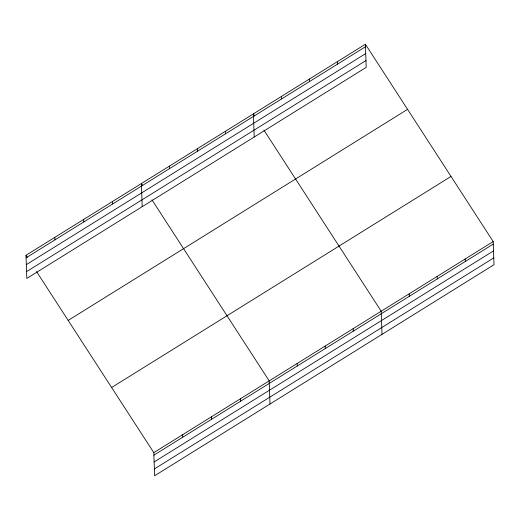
<?xml version="1.0" encoding="UTF-8"?>
<svg xmlns="http://www.w3.org/2000/svg" width="520" height="520" viewBox="0 0 520 520"><rect width="100%" height="100%" fill="white"/><g stroke="black" fill="none" stroke-linecap="round" stroke-linejoin="round"><path stroke-width="0.78" d="M365.391 44.226L366.204 67.366L26.806 278.44L26 255.294L365.391 44.226L493.194 241.56L494 264.706L154.609 475.774L153.797 452.634L36.543 271.577M26.091 257.822L365.482 46.755M26.325 264.628L365.723 53.553M26.572 271.635L365.963 60.567M68.172 320.418L407.57 109.349M111.624 387.51L451.016 176.442M153.797 452.634L493.194 241.56M153.888 455.163L493.279 244.088M154.122 461.962L493.519 250.894M154.369 468.969L493.76 257.901M254.709 115.915L253.396 113.88L254.202 137.02M263.939 130.162L381.193 311.214L381.999 334.36M142.714 185.569L141.394 183.534L142.201 206.674M151.938 199.81L269.191 380.868L270.003 404.007M26 255.294L27.32 257.329M465.192 258.973L465.283 261.502M437.19 276.387L437.281 278.915M409.195 293.8L409.279 296.329M353.191 328.627L353.281 331.156M337.396 61.639L337.48 64.168M325.195 346.041L325.28 348.569M309.394 79.053L309.485 81.582M297.193 363.454L297.278 365.982M281.392 96.466L281.483 98.995M240.344 398.808L240.435 401.336M225.394 131.294L225.485 133.822M211.497 416.754L211.582 419.276M197.392 148.707L197.483 151.236M182.65 434.694L182.734 437.216M169.397 166.12L169.481 168.649M112.548 201.474L112.632 204.003M83.694 219.414L83.785 221.942M54.847 237.354L54.938 239.883"/></g></svg>
